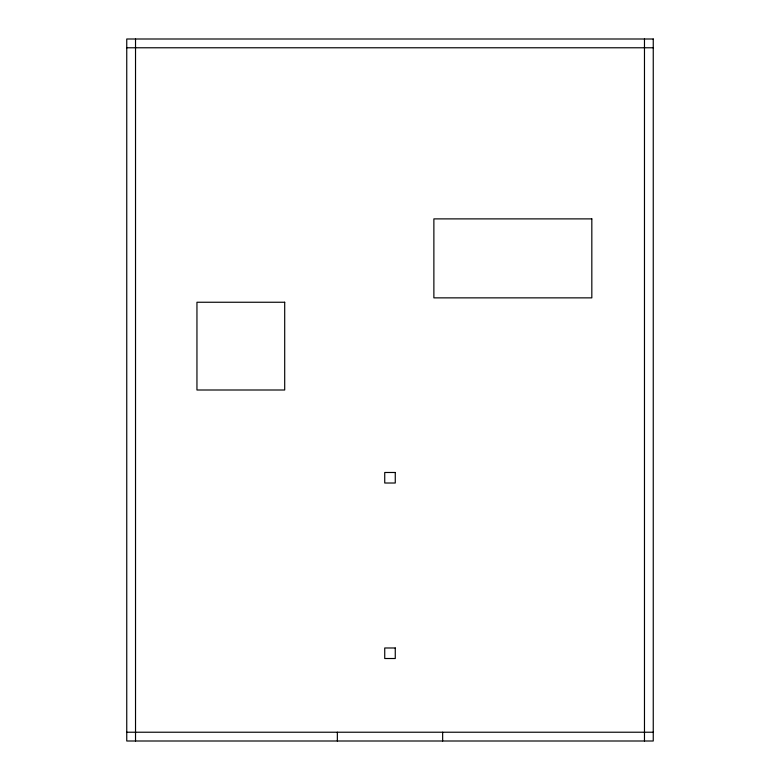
<?xml version="1.0" encoding="UTF-8"?>
<svg xmlns="http://www.w3.org/2000/svg" width="780" height="780" viewBox="0 0 780 780"><rect width="100%" height="100%" fill="white"/><g stroke="black" fill="none" stroke-linecap="round" stroke-linejoin="round"><path stroke-width="1.17" d="M126.75 47.775L653.25 47.775M126.75 732.225L653.25 732.225M644.475 39L644.475 741M442.65 732.225L442.65 741M337.35 732.225L337.35 741M135.525 39L135.525 741M653.25 39L126.75 39L126.75 741L653.25 741L653.25 39M591.825 218.887L433.875 218.887L433.875 297.863L591.825 297.863L591.825 218.887M284.7 302.25L196.95 302.25L196.95 390L284.7 390L284.7 302.25M395.265 472.485L384.735 472.485L384.735 483.015L395.265 483.015L395.265 472.485M395.265 647.985L384.735 647.985L384.735 658.515L395.265 658.515L395.265 647.985"/></g></svg>
